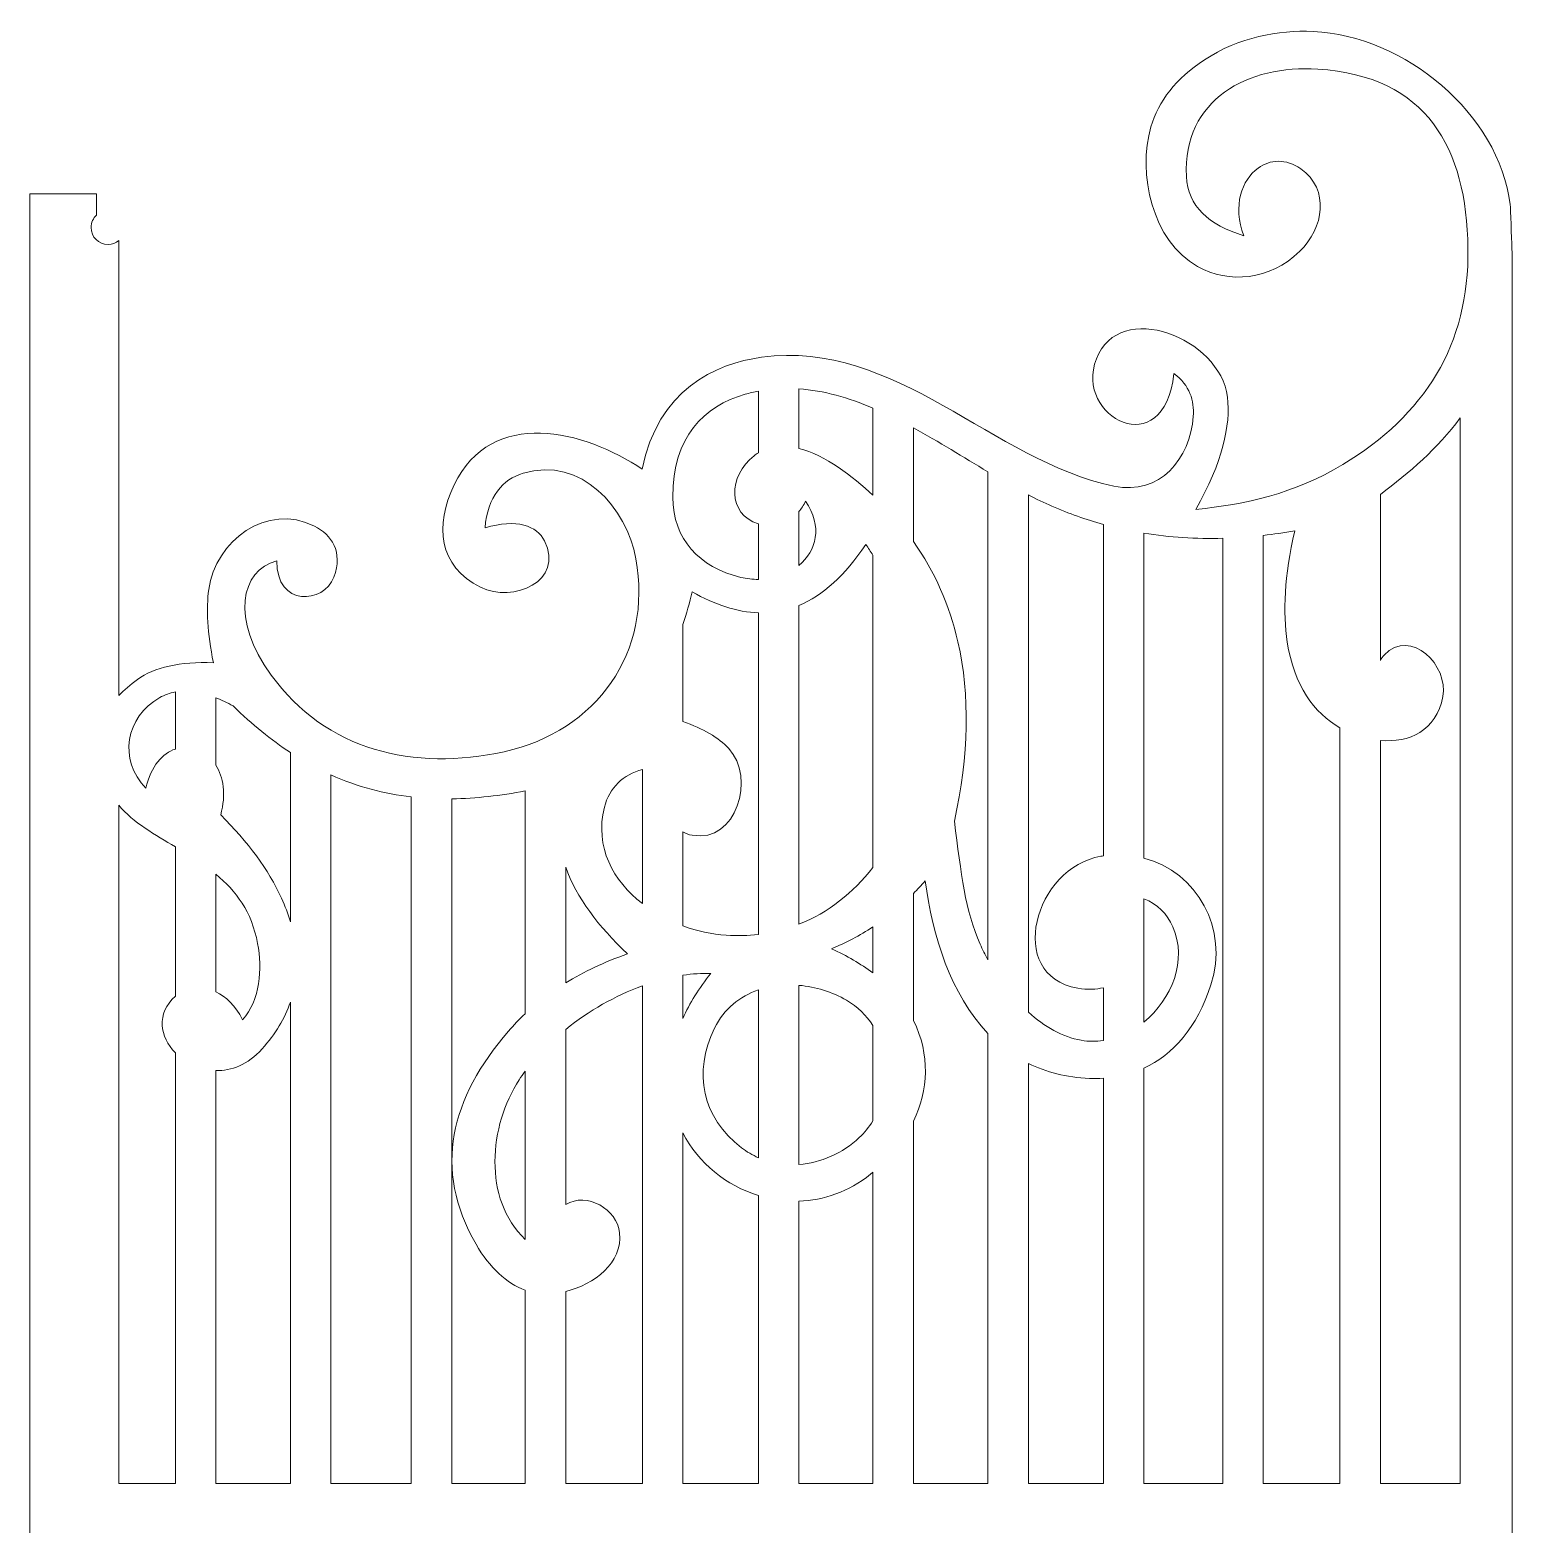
# Model space of a CAD drawing. Header units: centimetres. Extents: x -17.8 to 60.3, y -9.9 to 37.2.
# Drawn here: x -17.77 to -4.64, y 13.16 to 26.41 of the extents above; entities that cross this region are included whole.
import ezdxf

# ---------------------------------------------------------------- set-up
doc = ezdxf.new("R2010")
doc.units = ezdxf.units.CM
doc.header["$MEASUREMENT"] = 0
doc.layers.add('layer 1', color=7, linetype='Continuous')

msp = doc.modelspace()

# ---------------------------------------------------------------- linework, layer by layer
at = {"layer": 'layer 1', "color": 2, "lineweight": 9}
for points, knots in [([(-4.63601, 24.415), (-4.63601, 18.01557), (-4.63601, 11.63934), (-4.63601, 5.24381), (-4.63601, 5.24381), (-4.63601, 5.24381), (-5.09788, 5.24381), (-5.09788, 5.24381), (-5.09788, 5.24381), (-5.09788, 5.24381), (-5.42453, 5.24381), (-5.42453, 5.24381), (-5.42453, 5.24381), (-5.42453, 5.24381), (-5.42453, 5.43717), (-5.42453, 5.43717), (-5.42453, 5.43717), (-5.39622, 5.46445), (-5.3786, 5.50276), (-5.3786, 5.54518), (-5.3786, 5.54518), (-5.3786, 5.62801), (-5.44576, 5.69518), (-5.5286, 5.69518), (-5.5286, 5.69518), (-5.57636, 5.69518), (-5.61891, 5.67285), (-5.64638, 5.63807), (-5.64638, 5.63807), (-5.64638, 5.63807), (-16.96413, 5.63807), (-16.96413, 5.63807), (-16.96413, 5.63807), (-16.9916, 5.67285), (-17.03415, 5.69518), (-17.08191, 5.69518), (-17.08191, 5.69518), (-17.16475, 5.69518), (-17.23191, 5.62801), (-17.23191, 5.54518), (-17.23191, 5.54518), (-17.23191, 5.50127), (-17.21304, 5.46177), (-17.18297, 5.43434), (-17.18297, 5.43434), (-17.18297, 5.43434), (-17.18297, 5.24381), (-17.18297, 5.24381), (-17.18297, 5.24381), (-17.18297, 5.24381), (-17.77437, 5.24381), (-17.77437, 5.24381), (-17.77437, 5.24381), (-17.77437, 5.24381), (-17.77437, 5.63807), (-17.77437, 5.63807), (-17.77437, 5.63807), (-17.77437, 5.63807), (-17.77437, 6.42659), (-17.77437, 6.42659), (-17.77437, 6.42659), (-17.77437, 6.42659), (-17.77437, 12.73479), (-17.77437, 12.73479), (-17.77437, 12.73479), (-17.77437, 12.73479), (-17.77437, 13.52331), (-17.77437, 13.52331), (-17.77437, 13.52331), (-17.77437, 13.52331), (-17.77437, 24.12646), (-17.77437, 24.12646), (-17.77437, 24.12646), (-17.77437, 24.12646), (-17.77437, 24.56265), (-17.77437, 24.56265), (-17.77437, 24.56265), (-17.77437, 24.56265), (-17.77437, 24.95691), (-17.77437, 24.95691), (-17.77437, 24.95691), (-17.77437, 24.95691), (-17.18297, 24.95691), (-17.18297, 24.95691), (-17.18297, 24.95691), (-17.18297, 24.95691), (-17.18297, 24.76837), (-17.18297, 24.76837), (-17.18297, 24.76837), (-17.21304, 24.74094), (-17.23191, 24.70144), (-17.23191, 24.65753), (-17.23191, 24.65753), (-17.23191, 24.5747), (-17.16475, 24.50753), (-17.08191, 24.50753), (-17.08191, 24.50753), (-17.04536, 24.50753), (-17.01187, 24.52062), (-16.98584, 24.54235), (-16.98584, 24.54235), (-16.98584, 24.54235), (-16.98584, 20.50775), (-16.98584, 20.50775), (-16.98584, 20.50775), (-16.93966, 20.55723), (-16.88494, 20.60526), (-16.821, 20.65121), (-16.821, 20.65121), (-16.66854, 20.76082), (-16.44634, 20.80952), (-16.14779, 20.80005), (-16.14779, 20.80005), (-16.20051, 21.0652), (-16.21233, 21.27795), (-16.18903, 21.44857), (-16.18903, 21.44857), (-16.13003, 21.88051), (-15.67194, 22.22386), (-15.25181, 22.01041), (-15.25181, 22.01041), (-15.09993, 21.93325), (-14.99733, 21.78376), (-15.07981, 21.55878), (-15.07981, 21.55878), (-15.16694, 21.32117), (-15.59222, 21.29176), (-15.58507, 21.70299), (-15.58507, 21.70299), (-15.91001, 21.62161), (-15.99251, 21.18251), (-15.63597, 20.69051), (-15.63597, 20.69051), (-15.15117, 20.02154), (-14.37172, 19.83382), (-13.56946, 20.01112), (-13.56946, 20.01112), (-12.75023, 20.19217), (-12.25077, 20.89421), (-12.40318, 21.72106), (-12.40318, 21.72106), (-12.48571, 22.16892), (-12.8824, 22.63552), (-13.40274, 22.47987), (-13.40274, 22.47987), (-13.58176, 22.42633), (-13.71637, 22.27218), (-13.74011, 21.99484), (-13.74011, 21.99484), (-13.46001, 22.08199), (-13.27849, 22.01064), (-13.21344, 21.88089), (-13.21344, 21.88089), (-13.03363, 21.52219), (-13.49196, 21.32608), (-13.77871, 21.469), (-13.77871, 21.469), (-14.15621, 21.65713), (-14.18737, 22.01448), (-14.01323, 22.37744), (-14.01323, 22.37744), (-13.68282, 23.06594), (-12.85578, 22.86397), (-12.34715, 22.51472), (-12.34715, 22.51472), (-12.20806, 23.21602), (-11.69899, 23.45184), (-11.28826, 23.50738), (-11.28826, 23.50738), (-10.09354, 23.66895), (-9.2411, 22.58929), (-8.16533, 22.36493), (-8.16533, 22.36493), (-7.75466, 22.27929), (-7.49082, 22.61039), (-7.46227, 22.98304), (-7.46227, 22.98304), (-7.45148, 23.12375), (-7.49372, 23.25789), (-7.63328, 23.36293), (-7.63328, 23.36293), (-7.71886, 22.55927), (-8.52196, 22.97534), (-8.32145, 23.49326), (-8.32145, 23.49326), (-8.11509, 24.02625), (-7.22313, 23.68018), (-7.15939, 23.1552), (-7.15939, 23.1552), (-7.12912, 22.90577), (-7.20291, 22.57494), (-7.43954, 22.15902), (-7.43954, 22.15902), (-7.00271, 22.20304), (-6.56746, 22.29688), (-6.13741, 22.55633), (-6.13741, 22.55633), (-5.41208, 22.99397), (-5.01584, 23.61784), (-5.02706, 24.47182), (-5.02706, 24.47182), (-5.0388, 25.36441), (-5.39004, 25.99943), (-6.358, 26.06201), (-6.358, 26.06201), (-6.97705, 26.10203), (-7.55364, 25.79544), (-7.52305, 25.11062), (-7.52305, 25.11062), (-7.51132, 24.84745), (-7.32345, 24.68153), (-7.01522, 24.58509), (-7.01522, 24.58509), (-7.11356, 24.85094), (-7.03295, 25.08041), (-6.88771, 25.18483), (-6.88771, 25.18483), (-6.7814, 25.26125), (-6.64045, 25.2707), (-6.50966, 25.17848), (-6.50966, 25.17848), (-6.24927, 24.99485), (-6.30576, 24.6546), (-6.51861, 24.44719), (-6.51861, 24.44719), (-6.78448, 24.18818), (-7.14563, 24.15834), (-7.42366, 24.31236), (-7.42366, 24.31236), (-7.82605, 24.53526), (-7.95879, 25.13703), (-7.83741, 25.54933), (-7.83741, 25.54933), (-7.76997, 25.77835), (-7.61651, 25.97813), (-7.3628, 26.14469), (-7.3628, 26.14469), (-7.05744, 26.34512), (-6.70752, 26.40975), (-6.40005, 26.3956), (-6.40005, 26.3956), (-5.58677, 26.35817), (-4.7549, 25.66939), (-4.65329, 24.86076), (-4.65329, 24.86076), (-4.64894, 24.82604), (-4.64168, 24.56304), (-4.63788, 24.47591), (-4.63788, 24.47591), (-4.63699, 24.45542), (-4.63601, 24.43554), (-4.63601, 24.415)], [0, 0, 0, 0, 0.015625, 0.015625, 0.015625, 0.015625, 0.03125, 0.03125, 0.03125, 0.03125, 0.046875, 0.046875, 0.046875, 0.046875, 0.0625, 0.0625, 0.0625, 0.0625, 0.078125, 0.078125, 0.078125, 0.078125, 0.09375, 0.09375, 0.09375, 0.09375, 0.109375, 0.109375, 0.109375, 0.109375, 0.125, 0.125, 0.125, 0.125, 0.140625, 0.140625, 0.140625, 0.140625, 0.15625, 0.15625, 0.15625, 0.15625, 0.171875, 0.171875, 0.171875, 0.171875, 0.1875, 0.1875, 0.1875, 0.1875, 0.203125, 0.203125, 0.203125, 0.203125, 0.21875, 0.21875, 0.21875, 0.21875, 0.234375, 0.234375, 0.234375, 0.234375, 0.25, 0.25, 0.25, 0.25, 0.265625, 0.265625, 0.265625, 0.265625, 0.28125, 0.28125, 0.28125, 0.28125, 0.296875, 0.296875, 0.296875, 0.296875, 0.3125, 0.3125, 0.3125, 0.3125, 0.328125, 0.328125, 0.328125, 0.328125, 0.34375, 0.34375, 0.34375, 0.34375, 0.359375, 0.359375, 0.359375, 0.359375, 0.375, 0.375, 0.375, 0.375, 0.390625, 0.390625, 0.390625, 0.390625, 0.40625, 0.40625, 0.40625, 0.40625, 0.421875, 0.421875, 0.421875, 0.421875, 0.4375, 0.4375, 0.4375, 0.4375, 0.453125, 0.453125, 0.453125, 0.453125, 0.46875, 0.46875, 0.46875, 0.46875, 0.484375, 0.484375, 0.484375, 0.484375, 0.5, 0.5, 0.5, 0.5, 0.515625, 0.515625, 0.515625, 0.515625, 0.53125, 0.53125, 0.53125, 0.53125, 0.546875, 0.546875, 0.546875, 0.546875, 0.5625, 0.5625, 0.5625, 0.5625, 0.578125, 0.578125, 0.578125, 0.578125, 0.59375, 0.59375, 0.59375, 0.59375, 0.609375, 0.609375, 0.609375, 0.609375, 0.625, 0.625, 0.625, 0.625, 0.640625, 0.640625, 0.640625, 0.640625, 0.65625, 0.65625, 0.65625, 0.65625, 0.671875, 0.671875, 0.671875, 0.671875, 0.6875, 0.6875, 0.6875, 0.6875, 0.703125, 0.703125, 0.703125, 0.703125, 0.71875, 0.71875, 0.71875, 0.71875, 0.734375, 0.734375, 0.734375, 0.734375, 0.75, 0.75, 0.75, 0.75, 0.765625, 0.765625, 0.765625, 0.765625, 0.78125, 0.78125, 0.78125, 0.78125, 0.796875, 0.796875, 0.796875, 0.796875, 0.8125, 0.8125, 0.8125, 0.8125, 0.828125, 0.828125, 0.828125, 0.828125, 0.84375, 0.84375, 0.84375, 0.84375, 0.859375, 0.859375, 0.859375, 0.859375, 0.875, 0.875, 0.875, 0.875, 0.890625, 0.890625, 0.890625, 0.890625, 0.90625, 0.90625, 0.90625, 0.90625, 0.921875, 0.921875, 0.921875, 0.921875, 0.9375, 0.9375, 0.9375, 0.9375, 0.953125, 0.953125, 0.953125, 0.953125, 0.96875, 0.96875, 0.96875, 0.96875, 1, 1, 1, 1]), ([(-11.31664, 21.53837), (-11.31664, 21.53837), (-11.31664, 22.03135), (-11.31664, 22.03135), (-11.31664, 22.03135), (-11.59315, 22.11508), (-11.58629, 22.45576), (-11.35566, 22.63432), (-11.35566, 22.63432), (-11.3429, 22.64421), (-11.32988, 22.65305), (-11.31664, 22.66108), (-11.31664, 22.66108), (-11.31664, 22.66108), (-11.31664, 23.20763), (-11.31664, 23.20763), (-11.31664, 23.20763), (-11.35612, 23.20003), (-11.39567, 23.19058), (-11.43528, 23.17909), (-11.43528, 23.17909), (-11.79419, 23.07502), (-12.08137, 22.80321), (-12.07618, 22.26604), (-12.07618, 22.26604), (-12.07258, 21.89595), (-11.84241, 21.64512), (-11.47319, 21.55641), (-11.47319, 21.55641), (-11.42026, 21.5437), (-11.36769, 21.53799), (-11.31664, 21.53837)], [0, 0, 0, 0, 0.11111111, 0.11111111, 0.11111111, 0.11111111, 0.22222222, 0.22222222, 0.22222222, 0.22222222, 0.33333333, 0.33333333, 0.33333333, 0.33333333, 0.44444444, 0.44444444, 0.44444444, 0.44444444, 0.55555556, 0.55555556, 0.55555556, 0.55555556, 0.66666667, 0.66666667, 0.66666667, 0.66666667, 0.77777778, 0.77777778, 0.77777778, 0.77777778, 1, 1, 1, 1]), ([(-10.95743, 23.22821), (-10.95743, 23.22821), (-10.95743, 22.6995), (-10.95743, 22.6995), (-10.95743, 22.6995), (-10.72394, 22.63942), (-10.48041, 22.45199), (-10.30222, 22.28446), (-10.30222, 22.28446), (-10.30222, 22.28446), (-10.30222, 23.05699), (-10.30222, 23.05699), (-10.30222, 23.05699), (-10.51737, 23.14827), (-10.73603, 23.21264), (-10.95743, 23.22821)], [0, 0, 0, 0, 0.2, 0.2, 0.2, 0.2, 0.4, 0.4, 0.4, 0.4, 0.6, 0.6, 0.6, 0.6, 1, 1, 1, 1]), ([(-5.80355, 13.52331), (-5.80355, 13.52331), (-5.09788, 13.52331), (-5.09788, 13.52331), (-5.09788, 13.52331), (-5.09788, 13.52331), (-5.09788, 22.96962), (-5.09788, 22.96962), (-5.09788, 22.96962), (-5.29641, 22.69454), (-5.5464, 22.48824), (-5.80355, 22.29157), (-5.80355, 22.29157), (-5.80355, 22.29157), (-5.80355, 20.82069), (-5.80355, 20.82069), (-5.80355, 20.82069), (-5.79473, 20.83791), (-5.78366, 20.85343), (-5.77065, 20.86711), (-5.77065, 20.86711), (-5.53032, 21.11973), (-5.19709, 20.76719), (-5.24986, 20.50085), (-5.24986, 20.50085), (-5.31103, 20.19223), (-5.54768, 20.08856), (-5.80355, 20.1116), (-5.80355, 20.1116), (-5.80355, 20.1116), (-5.80355, 13.52331), (-5.80355, 13.52331)], [0, 0, 0, 0, 0.11111111, 0.11111111, 0.11111111, 0.11111111, 0.22222222, 0.22222222, 0.22222222, 0.22222222, 0.33333333, 0.33333333, 0.33333333, 0.33333333, 0.44444444, 0.44444444, 0.44444444, 0.44444444, 0.55555556, 0.55555556, 0.55555556, 0.55555556, 0.66666667, 0.66666667, 0.66666667, 0.66666667, 0.77777778, 0.77777778, 0.77777778, 0.77777778, 1, 1, 1, 1]), ([(-9.943, 22.88153), (-9.943, 22.88153), (-9.943, 21.87415), (-9.943, 21.87415), (-9.943, 21.87415), (-9.75337, 21.60566), (-9.62254, 21.30882), (-9.54837, 20.9851), (-9.54837, 20.9851), (-9.43977, 20.51128), (-9.45249, 19.97985), (-9.57972, 19.39548), (-9.57972, 19.39548), (-9.51969, 18.92638), (-9.48421, 18.60143), (-9.35113, 18.30389), (-9.35113, 18.30389), (-9.33052, 18.25785), (-9.30772, 18.21195), (-9.28298, 18.16669), (-9.28298, 18.16669), (-9.28298, 18.16669), (-9.28298, 22.49214), (-9.28298, 22.49214), (-9.28298, 22.49214), (-9.49791, 22.62084), (-9.71824, 22.75945), (-9.943, 22.88153)], [0, 0, 0, 0, 0.125, 0.125, 0.125, 0.125, 0.25, 0.25, 0.25, 0.25, 0.375, 0.375, 0.375, 0.375, 0.5, 0.5, 0.5, 0.5, 0.625, 0.625, 0.625, 0.625, 0.75, 0.75, 0.75, 0.75, 1, 1, 1, 1]), ([(-8.92376, 22.28823), (-8.92376, 22.28823), (-8.92376, 17.70228), (-8.92376, 17.70228), (-8.92376, 17.70228), (-8.78167, 17.57364), (-8.6216, 17.48131), (-8.45488, 17.45246), (-8.45488, 17.45246), (-8.38885, 17.44104), (-8.32305, 17.44097), (-8.25893, 17.45054), (-8.25893, 17.45054), (-8.25893, 17.45054), (-8.25893, 17.91867), (-8.25893, 17.91867), (-8.25893, 17.91867), (-8.32345, 17.903), (-8.39891, 17.90028), (-8.485, 17.91506), (-8.485, 17.91506), (-9.14, 18.02762), (-8.86335, 18.99067), (-8.28031, 19.08377), (-8.28031, 19.08377), (-8.27315, 19.08491), (-8.26604, 19.08586), (-8.25893, 19.08685), (-8.25893, 19.08685), (-8.25893, 19.08685), (-8.25893, 22.02629), (-8.25893, 22.02629), (-8.25893, 22.02629), (-8.41283, 22.06855), (-8.56473, 22.12198), (-8.71451, 22.18728), (-8.71451, 22.18728), (-8.78356, 22.21739), (-8.85333, 22.25142), (-8.92376, 22.28823)], [0, 0, 0, 0, 0.09090909, 0.09090909, 0.09090909, 0.09090909, 0.18181818, 0.18181818, 0.18181818, 0.18181818, 0.27272727, 0.27272727, 0.27272727, 0.27272727, 0.36363636, 0.36363636, 0.36363636, 0.36363636, 0.45454545, 0.45454545, 0.45454545, 0.45454545, 0.54545455, 0.54545455, 0.54545455, 0.54545455, 0.63636364, 0.63636364, 0.63636364, 0.63636364, 0.72727273, 0.72727273, 0.72727273, 0.72727273, 0.81818182, 0.81818182, 0.81818182, 0.81818182, 1, 1, 1, 1]), ([(-10.95743, 22.13982), (-10.95743, 22.13982), (-10.95743, 21.66306), (-10.95743, 21.66306), (-10.95743, 21.66306), (-10.80213, 21.7921), (-10.74536, 22.00606), (-10.89887, 22.23198), (-10.89887, 22.23198), (-10.91676, 22.19679), (-10.93638, 22.16614), (-10.95743, 22.13982)], [0, 0, 0, 0, 0.25, 0.25, 0.25, 0.25, 0.5, 0.5, 0.5, 0.5, 1, 1, 1, 1]), ([(-7.89972, 13.52331), (-7.89972, 13.52331), (-7.20123, 13.52331), (-7.20123, 13.52331), (-7.20123, 13.52331), (-7.20123, 13.52331), (-7.20123, 21.90326), (-7.20123, 21.90326), (-7.20123, 21.90326), (-7.43787, 21.8969), (-7.67082, 21.91122), (-7.89972, 21.94827), (-7.89972, 21.94827), (-7.89972, 21.94827), (-7.89972, 19.06736), (-7.89972, 19.06736), (-7.89972, 19.06736), (-7.42784, 18.94341), (-7.14559, 18.43923), (-7.30547, 17.94569), (-7.30547, 17.94569), (-7.42877, 17.56498), (-7.64185, 17.32523), (-7.89972, 17.20563), (-7.89972, 17.20563), (-7.89972, 17.20563), (-7.89972, 13.52331), (-7.89972, 13.52331)], [0, 0, 0, 0, 0.125, 0.125, 0.125, 0.125, 0.25, 0.25, 0.25, 0.25, 0.375, 0.375, 0.375, 0.375, 0.5, 0.5, 0.5, 0.5, 0.625, 0.625, 0.625, 0.625, 0.75, 0.75, 0.75, 0.75, 1, 1, 1, 1]), ([(-6.84201, 13.52331), (-6.84201, 13.52331), (-6.16276, 13.52331), (-6.16276, 13.52331), (-6.16276, 13.52331), (-6.16276, 13.52331), (-6.16276, 20.22327), (-6.16276, 20.22327), (-6.16276, 20.22327), (-6.39133, 20.35277), (-6.5699, 20.59825), (-6.62913, 20.98327), (-6.62913, 20.98327), (-6.66933, 21.24459), (-6.65459, 21.57022), (-6.5632, 21.96748), (-6.5632, 21.96748), (-6.65664, 21.95155), (-6.74958, 21.93843), (-6.84201, 21.92819), (-6.84201, 21.92819), (-6.84201, 21.92819), (-6.84201, 13.52331), (-6.84201, 13.52331)], [0, 0, 0, 0, 0.14285714, 0.14285714, 0.14285714, 0.14285714, 0.28571429, 0.28571429, 0.28571429, 0.28571429, 0.42857143, 0.42857143, 0.42857143, 0.42857143, 0.57142857, 0.57142857, 0.57142857, 0.57142857, 0.71428571, 0.71428571, 0.71428571, 0.71428571, 1, 1, 1, 1]), ([(-10.95743, 21.30808), (-10.95743, 21.30808), (-10.95743, 18.48152), (-10.95743, 18.48152), (-10.95743, 18.48152), (-10.69552, 18.58448), (-10.47605, 18.76081), (-10.30222, 18.98398), (-10.30222, 18.98398), (-10.30222, 18.98398), (-10.30222, 21.75448), (-10.30222, 21.75448), (-10.30222, 21.75448), (-10.32209, 21.78594), (-10.34258, 21.81741), (-10.36382, 21.84892), (-10.36382, 21.84892), (-10.54967, 21.57122), (-10.74811, 21.39546), (-10.95743, 21.30808)], [0, 0, 0, 0, 0.16666667, 0.16666667, 0.16666667, 0.16666667, 0.33333333, 0.33333333, 0.33333333, 0.33333333, 0.5, 0.5, 0.5, 0.5, 0.66666667, 0.66666667, 0.66666667, 0.66666667, 1, 1, 1, 1]), ([(-11.98629, 21.13756), (-11.98629, 21.13756), (-11.98629, 20.27812), (-11.98629, 20.27812), (-11.98629, 20.27812), (-11.80694, 20.2173), (-11.66956, 20.13548), (-11.57971, 20.03919), (-11.57971, 20.03919), (-11.33976, 19.78211), (-11.5095, 19.19819), (-11.90335, 19.26978), (-11.90335, 19.26978), (-11.93469, 19.27549), (-11.96231, 19.28647), (-11.98629, 19.30148), (-11.98629, 19.30148), (-11.98629, 19.30148), (-11.98629, 18.46697), (-11.98629, 18.46697), (-11.98629, 18.46697), (-11.85965, 18.42002), (-11.7279, 18.39143), (-11.60149, 18.38394), (-11.60149, 18.38394), (-11.50274, 18.37809), (-11.40777, 18.38099), (-11.31664, 18.39179), (-11.31664, 18.39179), (-11.31664, 18.39179), (-11.31664, 21.24209), (-11.31664, 21.24209), (-11.31664, 21.24209), (-11.50559, 21.24801), (-11.70183, 21.31321), (-11.90436, 21.42937), (-11.90436, 21.42937), (-11.92671, 21.33149), (-11.95356, 21.23416), (-11.98629, 21.13756)], [0, 0, 0, 0, 0.09090909, 0.09090909, 0.09090909, 0.09090909, 0.18181818, 0.18181818, 0.18181818, 0.18181818, 0.27272727, 0.27272727, 0.27272727, 0.27272727, 0.36363636, 0.36363636, 0.36363636, 0.36363636, 0.45454545, 0.45454545, 0.45454545, 0.45454545, 0.54545455, 0.54545455, 0.54545455, 0.54545455, 0.63636364, 0.63636364, 0.63636364, 0.63636364, 0.72727273, 0.72727273, 0.72727273, 0.72727273, 0.81818182, 0.81818182, 0.81818182, 0.81818182, 1, 1, 1, 1]), ([(-16.48496, 20.03444), (-16.48496, 20.03444), (-16.48496, 20.54036), (-16.48496, 20.54036), (-16.48496, 20.54036), (-16.53377, 20.53158), (-16.5797, 20.51514), (-16.62274, 20.49095), (-16.62274, 20.49095), (-16.92716, 20.3198), (-16.99093, 19.9405), (-16.74739, 19.68733), (-16.74739, 19.68733), (-16.70056, 19.8869), (-16.59748, 19.99718), (-16.48496, 20.03444)], [0, 0, 0, 0, 0.2, 0.2, 0.2, 0.2, 0.4, 0.4, 0.4, 0.4, 0.6, 0.6, 0.6, 0.6, 1, 1, 1, 1]), ([(-16.12575, 20.48979), (-16.12575, 20.48979), (-16.12575, 19.8906), (-16.12575, 19.8906), (-16.12575, 19.8906), (-16.05992, 19.78649), (-16.03316, 19.63541), (-16.08321, 19.4502), (-16.08321, 19.4502), (-15.84231, 19.21125), (-15.65949, 18.96564), (-15.54437, 18.71223), (-15.54437, 18.71223), (-15.51276, 18.64267), (-15.4865, 18.57329), (-15.46573, 18.5043), (-15.46573, 18.5043), (-15.46573, 18.5043), (-15.46573, 20.00344), (-15.46573, 20.00344), (-15.46573, 20.00344), (-15.63434, 20.11394), (-15.80323, 20.25034), (-15.97252, 20.41698), (-15.97252, 20.41698), (-16.02541, 20.44607), (-16.07649, 20.47035), (-16.12575, 20.48979)], [0, 0, 0, 0, 0.125, 0.125, 0.125, 0.125, 0.25, 0.25, 0.25, 0.25, 0.375, 0.375, 0.375, 0.375, 0.5, 0.5, 0.5, 0.5, 0.625, 0.625, 0.625, 0.625, 0.75, 0.75, 0.75, 0.75, 1, 1, 1, 1]), ([(-15.10651, 13.52331), (-15.10651, 13.52331), (-14.3936, 13.52331), (-14.3936, 13.52331), (-14.3936, 13.52331), (-14.3936, 13.52331), (-14.3936, 19.60982), (-14.3936, 19.60982), (-14.3936, 19.60982), (-14.63117, 19.63722), (-14.86867, 19.69847), (-15.10651, 19.80553), (-15.10651, 19.80553), (-15.10651, 19.80553), (-15.10651, 13.52331), (-15.10651, 13.52331)], [0, 0, 0, 0, 0.2, 0.2, 0.2, 0.2, 0.4, 0.4, 0.4, 0.4, 0.6, 0.6, 0.6, 0.6, 1, 1, 1, 1]), ([(-12.3455, 18.66455), (-12.3455, 18.66455), (-12.3455, 19.85244), (-12.3455, 19.85244), (-12.3455, 19.85244), (-12.51432, 19.81158), (-12.63947, 19.69011), (-12.68187, 19.51846), (-12.68187, 19.51846), (-12.76946, 19.16345), (-12.60522, 18.86598), (-12.3455, 18.66455)], [0, 0, 0, 0, 0.25, 0.25, 0.25, 0.25, 0.5, 0.5, 0.5, 0.5, 1, 1, 1, 1]), ([(-14.03438, 13.52331), (-14.03438, 13.52331), (-13.38397, 13.52331), (-13.38397, 13.52331), (-13.38397, 13.52331), (-13.38397, 13.52331), (-13.38397, 15.23827), (-13.38397, 15.23827), (-13.38397, 15.23827), (-13.54854, 15.29775), (-13.69874, 15.43526), (-13.81946, 15.64475), (-13.81946, 15.64475), (-14.20626, 16.31604), (-14.04348, 16.93983), (-13.53242, 17.53348), (-13.53242, 17.53348), (-13.48632, 17.58702), (-13.43692, 17.63875), (-13.38397, 17.68853), (-13.38397, 17.68853), (-13.38397, 17.68853), (-13.38397, 19.66284), (-13.38397, 19.66284), (-13.38397, 19.66284), (-13.6012, 19.6224), (-13.81791, 19.59601), (-14.03438, 19.59267), (-14.03438, 19.59267), (-14.03438, 19.59267), (-14.03438, 13.52331), (-14.03438, 13.52331)], [0, 0, 0, 0, 0.11111111, 0.11111111, 0.11111111, 0.11111111, 0.22222222, 0.22222222, 0.22222222, 0.22222222, 0.33333333, 0.33333333, 0.33333333, 0.33333333, 0.44444444, 0.44444444, 0.44444444, 0.44444444, 0.55555556, 0.55555556, 0.55555556, 0.55555556, 0.66666667, 0.66666667, 0.66666667, 0.66666667, 0.77777778, 0.77777778, 0.77777778, 0.77777778, 1, 1, 1, 1]), ([(-16.98584, 13.52331), (-16.98584, 13.52331), (-16.48496, 13.52331), (-16.48496, 13.52331), (-16.48496, 13.52331), (-16.48496, 13.52331), (-16.48496, 17.3419), (-16.48496, 17.3419), (-16.48496, 17.3419), (-16.6212, 17.48256), (-16.65905, 17.68927), (-16.48496, 17.84257), (-16.48496, 17.84257), (-16.48496, 17.84257), (-16.48496, 19.16686), (-16.48496, 19.16686), (-16.48496, 19.16686), (-16.5738, 19.22038), (-16.66457, 19.27413), (-16.75366, 19.33295), (-16.75366, 19.33295), (-16.8425, 19.39159), (-16.92095, 19.46023), (-16.98584, 19.53581), (-16.98584, 19.53581), (-16.98584, 19.53581), (-16.98584, 13.52331), (-16.98584, 13.52331)], [0, 0, 0, 0, 0.125, 0.125, 0.125, 0.125, 0.25, 0.25, 0.25, 0.25, 0.375, 0.375, 0.375, 0.375, 0.5, 0.5, 0.5, 0.5, 0.625, 0.625, 0.625, 0.625, 0.75, 0.75, 0.75, 0.75, 1, 1, 1, 1]), ([(-13.02476, 17.96162), (-12.86475, 18.05993), (-12.68285, 18.14619), (-12.47631, 18.21892), (-12.47631, 18.21892), (-12.73838, 18.46269), (-12.92718, 18.71761), (-13.02476, 18.9864), (-13.02476, 18.9864), (-13.02476, 18.9864), (-13.02476, 17.96162), (-13.02476, 17.96162)], [0, 0, 0, 0, 0.25, 0.25, 0.25, 0.25, 0.5, 0.5, 0.5, 0.5, 1, 1, 1, 1]), ([(-16.12575, 17.88374), (-16.03714, 17.84116), (-15.95226, 17.76046), (-15.88949, 17.6352), (-15.88949, 17.6352), (-15.73209, 17.81034), (-15.71432, 18.08582), (-15.75602, 18.31112), (-15.75602, 18.31112), (-15.8083, 18.59349), (-15.94731, 18.77715), (-16.12575, 18.92438), (-16.12575, 18.92438), (-16.12575, 18.92438), (-16.12575, 17.88374), (-16.12575, 17.88374)], [0, 0, 0, 0, 0.2, 0.2, 0.2, 0.2, 0.4, 0.4, 0.4, 0.4, 0.6, 0.6, 0.6, 0.6, 1, 1, 1, 1]), ([(-9.943, 13.52331), (-9.943, 13.52331), (-9.28298, 13.52331), (-9.28298, 13.52331), (-9.28298, 13.52331), (-9.28298, 13.52331), (-9.28298, 17.51386), (-9.28298, 17.51386), (-9.28298, 17.51386), (-9.61214, 17.85921), (-9.77402, 18.37794), (-9.838, 18.86648), (-9.838, 18.86648), (-9.87225, 18.82741), (-9.90725, 18.78984), (-9.943, 18.75375), (-9.943, 18.75375), (-9.943, 18.75375), (-9.943, 17.62754), (-9.943, 17.62754), (-9.943, 17.62754), (-9.79216, 17.3246), (-9.80943, 17.01187), (-9.943, 16.73545), (-9.943, 16.73545), (-9.943, 16.73545), (-9.943, 13.52331), (-9.943, 13.52331)], [0, 0, 0, 0, 0.125, 0.125, 0.125, 0.125, 0.25, 0.25, 0.25, 0.25, 0.375, 0.375, 0.375, 0.375, 0.5, 0.5, 0.5, 0.5, 0.625, 0.625, 0.625, 0.625, 0.75, 0.75, 0.75, 0.75, 1, 1, 1, 1]), ([(-7.89972, 17.6148), (-7.6521, 17.81653), (-7.51242, 18.16188), (-7.64388, 18.45893), (-7.64388, 18.45893), (-7.69399, 18.57216), (-7.78064, 18.66284), (-7.89972, 18.70638), (-7.89972, 18.70638), (-7.89972, 18.70638), (-7.89972, 17.6148), (-7.89972, 17.6148)], [0, 0, 0, 0, 0.25, 0.25, 0.25, 0.25, 0.5, 0.5, 0.5, 0.5, 1, 1, 1, 1]), ([(-10.30222, 18.45762), (-10.41807, 18.38107), (-10.54007, 18.31671), (-10.66824, 18.26452), (-10.66824, 18.26452), (-10.53302, 18.20154), (-10.40985, 18.13063), (-10.30222, 18.04946), (-10.30222, 18.04946), (-10.30222, 18.04946), (-10.30222, 18.45762), (-10.30222, 18.45762)], [0, 0, 0, 0, 0.25, 0.25, 0.25, 0.25, 0.5, 0.5, 0.5, 0.5, 1, 1, 1, 1]), ([(-11.98629, 17.64623), (-11.92662, 17.78031), (-11.84408, 17.91448), (-11.73831, 18.04563), (-11.73831, 18.04563), (-11.81833, 18.04787), (-11.90148, 18.0421), (-11.98629, 18.02917), (-11.98629, 18.02917), (-11.98629, 18.02917), (-11.98629, 17.64623), (-11.98629, 17.64623)], [0, 0, 0, 0, 0.25, 0.25, 0.25, 0.25, 0.5, 0.5, 0.5, 0.5, 1, 1, 1, 1]), ([(-13.02476, 13.52331), (-13.02476, 13.52331), (-12.3455, 13.52331), (-12.3455, 13.52331), (-12.3455, 13.52331), (-12.3455, 13.52331), (-12.3455, 17.93547), (-12.3455, 17.93547), (-12.3455, 17.93547), (-12.58392, 17.84861), (-12.82015, 17.71478), (-13.02476, 17.54907), (-13.02476, 17.54907), (-13.02476, 17.54907), (-13.02476, 15.99744), (-13.02476, 15.99744), (-13.02476, 15.99744), (-12.83764, 16.11197), (-12.5681, 15.95409), (-12.54673, 15.74617), (-12.54673, 15.74617), (-12.5192, 15.47836), (-12.77422, 15.28813), (-13.02476, 15.22629), (-13.02476, 15.22629), (-13.02476, 15.22629), (-13.02476, 13.52331), (-13.02476, 13.52331)], [0, 0, 0, 0, 0.125, 0.125, 0.125, 0.125, 0.25, 0.25, 0.25, 0.25, 0.375, 0.375, 0.375, 0.375, 0.5, 0.5, 0.5, 0.5, 0.625, 0.625, 0.625, 0.625, 0.75, 0.75, 0.75, 0.75, 1, 1, 1, 1]), ([(-11.31664, 16.41167), (-11.31664, 16.41167), (-11.31664, 17.89872), (-11.31664, 17.89872), (-11.31664, 17.89872), (-11.48009, 17.84286), (-11.62116, 17.73275), (-11.70539, 17.55951), (-11.70539, 17.55951), (-11.89785, 17.16375), (-11.81644, 16.76774), (-11.4672, 16.50041), (-11.4672, 16.50041), (-11.4196, 16.46395), (-11.36906, 16.43454), (-11.31664, 16.41167)], [0, 0, 0, 0, 0.2, 0.2, 0.2, 0.2, 0.4, 0.4, 0.4, 0.4, 0.6, 0.6, 0.6, 0.6, 1, 1, 1, 1]), ([(-10.95743, 17.93972), (-10.95743, 17.93972), (-10.95743, 16.35232), (-10.95743, 16.35232), (-10.95743, 16.35232), (-10.76231, 16.36661), (-10.57016, 16.45099), (-10.42276, 16.58976), (-10.42276, 16.58976), (-10.37567, 16.6341), (-10.33552, 16.68391), (-10.30222, 16.73745), (-10.30222, 16.73745), (-10.30222, 16.73745), (-10.30222, 17.58278), (-10.30222, 17.58278), (-10.30222, 17.58278), (-10.35951, 17.67206), (-10.43741, 17.74975), (-10.53632, 17.80766), (-10.53632, 17.80766), (-10.66262, 17.88163), (-10.80956, 17.92731), (-10.95743, 17.93972)], [0, 0, 0, 0, 0.14285714, 0.14285714, 0.14285714, 0.14285714, 0.28571429, 0.28571429, 0.28571429, 0.28571429, 0.42857143, 0.42857143, 0.42857143, 0.42857143, 0.57142857, 0.57142857, 0.57142857, 0.57142857, 0.71428571, 0.71428571, 0.71428571, 0.71428571, 1, 1, 1, 1]), ([(-16.12575, 13.52331), (-16.12575, 13.52331), (-15.46573, 13.52331), (-15.46573, 13.52331), (-15.46573, 13.52331), (-15.46573, 13.52331), (-15.46573, 17.79177), (-15.46573, 17.79177), (-15.46573, 17.79177), (-15.5151, 17.64737), (-15.59745, 17.50841), (-15.7157, 17.37714), (-15.7157, 17.37714), (-15.84322, 17.23564), (-15.98937, 17.18137), (-16.12575, 17.18412), (-16.12575, 17.18412), (-16.12575, 17.18412), (-16.12575, 13.52331), (-16.12575, 13.52331)], [0, 0, 0, 0, 0.16666667, 0.16666667, 0.16666667, 0.16666667, 0.33333333, 0.33333333, 0.33333333, 0.33333333, 0.5, 0.5, 0.5, 0.5, 0.66666667, 0.66666667, 0.66666667, 0.66666667, 1, 1, 1, 1]), ([(-8.92376, 13.52331), (-8.92376, 13.52331), (-8.25893, 13.52331), (-8.25893, 13.52331), (-8.25893, 13.52331), (-8.25893, 13.52331), (-8.25893, 17.11602), (-8.25893, 17.11602), (-8.25893, 17.11602), (-8.29924, 17.11339), (-8.34003, 17.11292), (-8.38121, 17.11459), (-8.38121, 17.11459), (-8.5879, 17.12299), (-8.76766, 17.17034), (-8.92376, 17.24736), (-8.92376, 17.24736), (-8.92376, 17.24736), (-8.92376, 13.52331), (-8.92376, 13.52331)], [0, 0, 0, 0, 0.16666667, 0.16666667, 0.16666667, 0.16666667, 0.33333333, 0.33333333, 0.33333333, 0.33333333, 0.5, 0.5, 0.5, 0.5, 0.66666667, 0.66666667, 0.66666667, 0.66666667, 1, 1, 1, 1]), ([(-13.38397, 17.17842), (-13.40254, 17.15332), (-13.42035, 17.1279), (-13.43726, 17.10216), (-13.43726, 17.10216), (-13.70339, 16.69722), (-13.76192, 16.04799), (-13.38397, 15.6874), (-13.38397, 15.6874), (-13.38397, 15.6874), (-13.38397, 17.17842), (-13.38397, 17.17842)], [0, 0, 0, 0, 0.25, 0.25, 0.25, 0.25, 0.5, 0.5, 0.5, 0.5, 1, 1, 1, 1]), ([(-11.98629, 13.52331), (-11.98629, 13.52331), (-11.31664, 13.52331), (-11.31664, 13.52331), (-11.31664, 13.52331), (-11.31664, 13.52331), (-11.31664, 16.07616), (-11.31664, 16.07616), (-11.31664, 16.07616), (-11.59919, 16.16331), (-11.84748, 16.36087), (-11.98629, 16.6328), (-11.98629, 16.6328), (-11.98629, 16.6328), (-11.98629, 13.52331), (-11.98629, 13.52331)], [0, 0, 0, 0, 0.2, 0.2, 0.2, 0.2, 0.4, 0.4, 0.4, 0.4, 0.6, 0.6, 0.6, 0.6, 1, 1, 1, 1]), ([(-10.95743, 13.52331), (-10.95743, 13.52331), (-10.30222, 13.52331), (-10.30222, 13.52331), (-10.30222, 13.52331), (-10.30222, 13.52331), (-10.30222, 16.28343), (-10.30222, 16.28343), (-10.30222, 16.28343), (-10.30908, 16.27765), (-10.31599, 16.27191), (-10.32297, 16.26622), (-10.32297, 16.26622), (-10.51616, 16.10878), (-10.73772, 16.0339), (-10.95743, 16.02704), (-10.95743, 16.02704), (-10.95743, 16.02704), (-10.95743, 13.52331), (-10.95743, 13.52331)], [0, 0, 0, 0, 0.16666667, 0.16666667, 0.16666667, 0.16666667, 0.33333333, 0.33333333, 0.33333333, 0.33333333, 0.5, 0.5, 0.5, 0.5, 0.66666667, 0.66666667, 0.66666667, 0.66666667, 1, 1, 1, 1])]:
    msp.add_open_spline(points, degree=3, knots=knots, dxfattribs=at)

doc.saveas('drawing.dxf')
